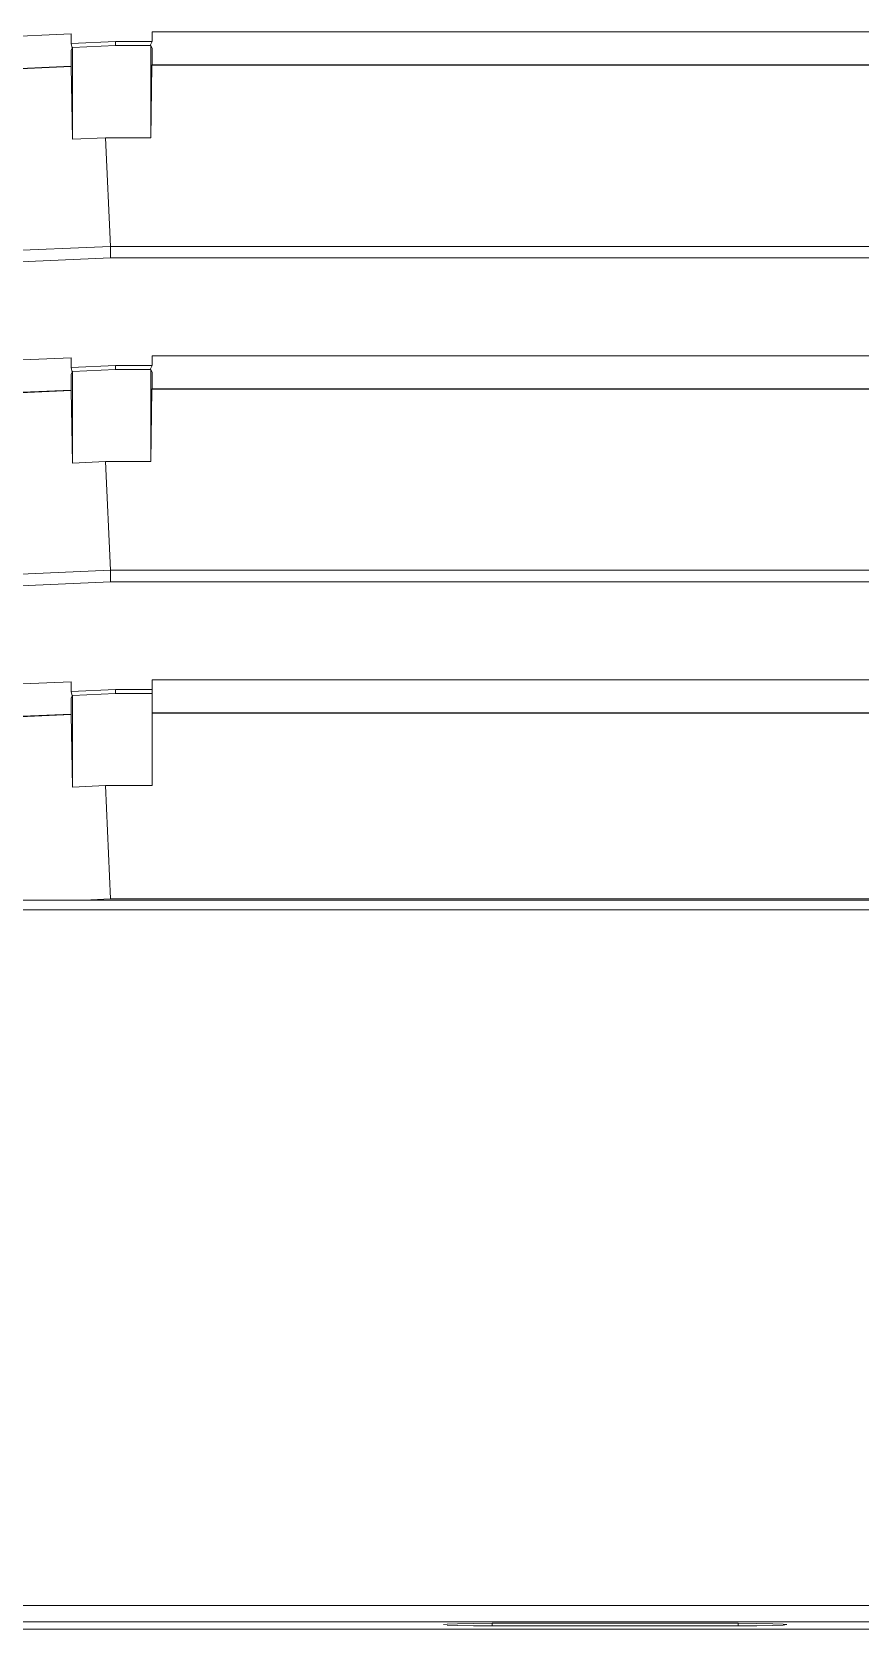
# Model space of a CAD drawing. Header units: millimetres. Extents: x -6000 to 26000, y -6000 to 26000.
# Drawn here: x 114.18 to 117.74, y -4226.26 to -4219.4 of the extents above; entities that cross this region are included whole.
import ezdxf

# ---------------------------------------------------------------- set-up
doc = ezdxf.new("R2010")
doc.units = ezdxf.units.MM
doc.header["$MEASUREMENT"] = 0
doc.layers.add('Чертеж и Рисунок_Ном._пера__7', color=7, linetype='Continuous', lineweight=15)
doc.layers.add('Чертеж и Рисунок_Ном._пера__8', color=7, linetype='Continuous', lineweight=15, true_color=0xa80f02)

msp = doc.modelspace()

# ---------------------------------------------------------------- linework, layer by layer
at = {"layer": 'Чертеж и Рисунок_Ном._пера__7', "color": 7, "linetype": 'Continuous', "lineweight": 15}
for p, q in [((108.9057, -4219.6455), (114.3522, -4219.4077)), ((114.3522, -4219.4077), (114.3522, -4219.4497)), ((114.6999, -4219.3996), (119.8536, -4219.3996)), ((114.6999, -4219.4413), (114.6999, -4219.3996)), ((114.3522, -4219.4497), (114.543, -4219.4413)), ((114.3522, -4219.4497), (114.357, -4219.4689)), ((114.3522, -4219.4788), (114.357, -4219.4689)), ((114.3522, -4219.5466), (114.3522, -4219.4788)), ((114.3582, -4219.4664), (114.357, -4219.4689)), ((114.5433, -4219.4583), (114.3582, -4219.4664)), ((114.3582, -4219.4664), (114.3582, -4219.8599)), ((114.543, -4219.4413), (114.6999, -4219.4413)), ((114.5433, -4219.4583), (114.543, -4219.4413)), ((114.6914, -4219.4583), (114.5433, -4219.4583)), ((114.6914, -4219.4583), (114.6999, -4219.4413)), ((114.6914, -4219.4583), (114.6938, -4219.4583)), ((114.6938, -4219.8537), (114.6938, -4219.4583)), ((114.6938, -4219.4583), (114.6999, -4219.4705)), ((114.6999, -4219.4705), (114.6999, -4219.5407)), ((108.9197, -4219.7857), (114.3528, -4219.5485)), ((114.3522, -4219.5466), (108.9203, -4219.7837)), ((114.3528, -4219.5485), (114.3522, -4219.5466)), ((114.3528, -4219.5485), (114.3582, -4219.8599)), ((114.6993, -4219.5426), (114.6938, -4219.8537)), ((114.6999, -4219.5407), (114.6993, -4219.5426)), ((119.8542, -4219.5426), (114.6993, -4219.5426)), ((114.6999, -4219.5407), (119.8536, -4219.5407)), ((114.5002, -4219.8537), (114.3582, -4219.8599)), ((114.5002, -4219.8537), (114.5206, -4220.3202)), ((114.6938, -4219.8537), (114.5002, -4219.8537)), ((114.5206, -4220.3202), (108.9061, -4220.5653)), ((125.5343, -4220.3202), (114.5206, -4220.3202)), ((114.5217, -4220.3694), (108.9057, -4220.6146)), ((125.5332, -4220.3694), (114.5217, -4220.3694)), ((108.9057, -4221.0365), (114.3522, -4220.7987)), ((114.3522, -4220.7987), (114.3522, -4220.8407)), ((114.6999, -4220.7906), (119.8536, -4220.7906)), ((114.6999, -4220.8323), (114.6999, -4220.7906)), ((114.3522, -4220.8407), (114.543, -4220.8323)), ((114.3522, -4220.8407), (114.357, -4220.8599)), ((114.3522, -4220.8698), (114.357, -4220.8599)), ((114.3522, -4220.9376), (114.3522, -4220.8698)), ((114.3582, -4220.8574), (114.357, -4220.8599)), ((114.5433, -4220.8493), (114.3582, -4220.8574)), ((114.3582, -4220.8574), (114.3582, -4221.2509)), ((114.543, -4220.8323), (114.6999, -4220.8323)), ((114.5433, -4220.8493), (114.543, -4220.8323)), ((114.6914, -4220.8493), (114.5433, -4220.8493)), ((114.6914, -4220.8493), (114.6999, -4220.8323)), ((114.6914, -4220.8493), (114.6938, -4220.8493)), ((114.6938, -4221.2447), (114.6938, -4220.8493)), ((114.6938, -4220.8493), (114.6999, -4220.8615)), ((114.6999, -4220.8615), (114.6999, -4220.9317)), ((114.3522, -4220.9376), (108.9203, -4221.1747)), ((114.3528, -4220.9395), (114.3522, -4220.9376)), ((114.6993, -4220.9336), (114.6938, -4221.2447)), ((114.6999, -4220.9317), (114.6993, -4220.9336)), ((119.8542, -4220.9336), (114.6993, -4220.9336)), ((114.6999, -4220.9317), (119.8536, -4220.9317)), ((108.9197, -4221.1767), (114.3528, -4220.9395)), ((114.3528, -4220.9395), (114.3582, -4221.2509)), ((114.5002, -4221.2447), (114.3582, -4221.2509)), ((114.5002, -4221.2447), (114.5206, -4221.7112)), ((114.6938, -4221.2447), (114.5002, -4221.2447)), ((108.9057, -4222.0056), (114.5217, -4221.7604)), ((114.5206, -4221.7112), (108.9061, -4221.9563)), ((114.3522, -4222.1897), (108.9057, -4222.4275)), ((114.3522, -4222.1897), (114.3522, -4222.2317)), ((114.3522, -4222.2317), (114.543, -4222.2233)), ((114.3522, -4222.2317), (114.357, -4222.2509)), ((114.5433, -4222.2403), (114.3582, -4222.2484)), ((114.543, -4222.2233), (114.6999, -4222.2233)), ((114.5433, -4222.2403), (114.543, -4222.2233)), ((114.5433, -4222.2403), (114.6999, -4222.2403)), ((118.972, -4222.1816), (114.6999, -4222.1816)), ((114.6999, -4222.2233), (114.6999, -4222.1816)), ((114.6999, -4222.2403), (114.6999, -4222.2233)), ((114.6999, -4222.6357), (114.6999, -4222.2403)), ((114.3522, -4222.2608), (114.357, -4222.2509)), ((114.3522, -4222.3286), (114.3522, -4222.2608)), ((114.3582, -4222.2484), (114.357, -4222.2509)), ((114.3582, -4222.2484), (114.3582, -4222.6419)), ((108.9197, -4222.5677), (114.3528, -4222.3305)), ((114.3522, -4222.3286), (108.9203, -4222.5657)), ((114.3528, -4222.3305), (114.3522, -4222.3286)), ((114.3528, -4222.3305), (114.3582, -4222.6419)), ((118.8903, -4222.3227), (114.6999, -4222.3227)), ((114.6999, -4222.3246), (118.89, -4222.3246)), ((114.5002, -4222.6357), (114.3582, -4222.6419)), ((114.6999, -4222.6357), (114.5002, -4222.6357)), ((114.5002, -4222.6357), (114.5215, -4223.1225)), ((108.9736, -4223.1275), (118.4687, -4223.1275)), ((114.5215, -4223.1225), (114.4083, -4223.1275)), ((114.5215, -4223.1225), (118.4476, -4223.1225)), ((118.4687, -4223.1692), (108.9736, -4223.1692)), ((107.219, -4226.1567), (117.8252, -4226.1567)), ((107.188, -4226.2572), (132.8669, -4226.2572)), ((107.219, -4226.2262), (117.8252, -4226.2262)), ((116.1605, -4226.2324), (117.2176, -4226.2324)), ((116.1605, -4226.2325), (117.2176, -4226.2325)), ((117.2176, -4226.2437), (116.1605, -4226.2437)), ((117.4263, -4226.2379), (117.4263, -4226.2383))]:
    msp.add_line(p, q, dxfattribs=at)
at = {"layer": 'Чертеж и Рисунок_Ном._пера__7', "color": 7, "linetype": 'Continuous', "lineweight": 15, "flags": 128}
for points in [[(114.5217, -4220.3694), (114.5214, -4220.3558), (114.5211, -4220.3427), (114.5208, -4220.3307), (114.5206, -4220.3202)], [(114.5206, -4221.7112), (114.5209, -4221.7217), (114.5211, -4221.7337), (114.5214, -4221.7468), (114.5217, -4221.7604)], [(115.9518, -4226.2379), (115.9675, -4226.2358), (116.0124, -4226.2341)], [(116.0124, -4226.2341), (116.0802, -4226.2329), (116.1605, -4226.2324)], [(116.1605, -4226.2437), (116.0811, -4226.2433), (116.0135, -4226.2421)], [(117.2176, -4226.2324), (117.2977, -4226.2329), (117.3657, -4226.2341)], [(117.3646, -4226.2421), (117.2971, -4226.2433), (117.2176, -4226.2437)], [(117.4263, -4226.2383), (117.4103, -4226.2404), (117.3646, -4226.2421)], [(117.3657, -4226.2341), (117.4105, -4226.2358), (117.4263, -4226.2379)]]:
    msp.add_lwpolyline(points, dxfattribs=at)
at = {"layer": 'Чертеж и Рисунок_Ном._пера__8', "color": 14, "linetype": 'Continuous', "lineweight": 15, "true_color": 0xa80f02}
for p, q in [((114.5206, -4221.7112), (119.3356, -4221.7112)), ((114.5217, -4221.7604), (119.2639, -4221.7604)), ((116.1605, -4226.2324), (116.1605, -4226.2437)), ((117.2176, -4226.2437), (117.2176, -4226.2324))]:
    msp.add_line(p, q, dxfattribs=at)
at = {"layer": 'Чертеж и Рисунок_Ном._пера__8', "color": 14, "linetype": 'Continuous', "lineweight": 15, "true_color": 0xa80f02, "flags": 128}
msp.add_lwpolyline([(116.0135, -4226.2421), (115.9678, -4226.2404)], dxfattribs=at)

doc.saveas('drawing.dxf')
